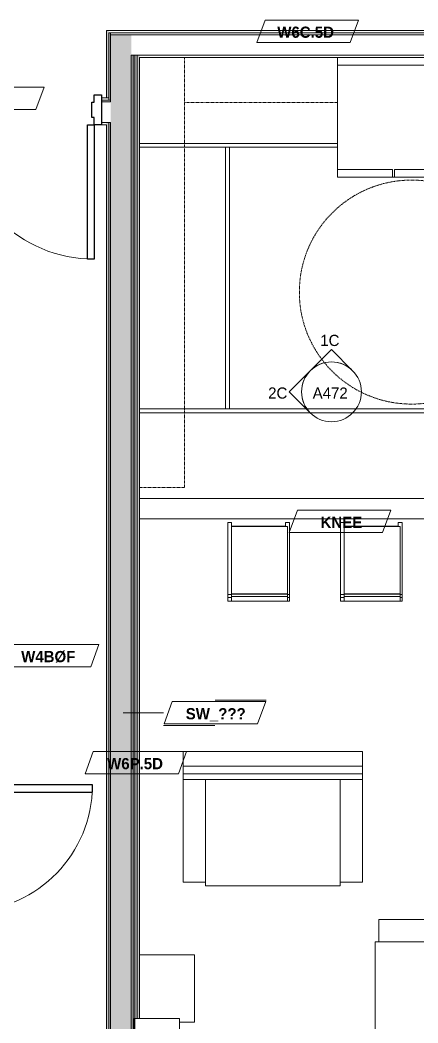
# Model space of a CAD drawing. Header units: inches. Extents: x -4010 to -1814, y 9846 to 12241.
# Drawn here: x -3231.9 to -3125.5, y 11382 to 11650.7 of the extents above; entities that cross this region are included whole.
import ezdxf

# ---------------------------------------------------------------- set-up
doc = ezdxf.new("R2010")
doc.units = ezdxf.units.IN
doc.header["$MEASUREMENT"] = 0
doc.linetypes.add('Dash', pattern=[0.25, 0.125, -0.125])
for name, color, linetype, lineweight in [('0-1', 7, 'Continuous', 5), ('0-3', 8, 'Continuous', 9), ('A-DOOR-1', 7, 'Continuous', 9), ('A-DOOR-2', 10, 'Continuous', 30), ('A-DOOR-3', 31, 'Continuous', 9), ('A-DOOR-4', 31, 'Continuous', 30), ('A-DOOR-FRAM-2', 10, 'Continuous', 30), ('A-GENM', 5, 'Continuous', 9), ('A-GENM-HDLN', 13, 'Dash', 9), ('A-WALL-2', 250, 'Continuous', 18), ('A-WALL-3', 113, 'Continuous', 9), ('A-WALL-IDEN', 211, 'Continuous', 9), ('G-ANNO-SYMB-3', 111, 'Continuous', 9), ('I-FURN', 30, 'Continuous', 9), ('I-WALL-1', 21, 'Continuous', 18), ('I-WALL-2', 241, 'Continuous', 5), ('I-WALL-3', 7, 'Continuous', 9), ('Q-CASE', 31, 'Continuous', 9), ('Q-CASE-HDLN', 31, 'Dash', 9), ('Q-SPCQ', 91, 'Continuous', 9)]:
    doc.layers.add(name, color=color, linetype=linetype, lineweight=lineweight)
doc.styles.add('Century Gothic', font='ufonts.com_century-gothic.ttf', dxfattribs={"height": 3})
doc.styles.add('Century Gothic_B_1', font='GOTHICB.TTF', dxfattribs={"height": 3})

# ---------------------------------------------------------------- blocks, each defined once
blk = doc.blocks.new('HOLLOW METAL - UNIT DOOR-2191977-UNIT PLANS - 2ND _ 3RD FLOOR')
at = {"layer": 'A-DOOR-1'}
blk.add_arc((18, -3.875), 36, 180, 270, dxfattribs=at)
at = {"layer": 'A-DOOR-2'}
for p, q in [((16.25, -3.875), (18, -3.875)), ((16.25, -39.875), (16.25, -3.875)), ((18, -3.875), (18, -39.875)), ((18, -39.875), (16.25, -39.875))]:
    blk.add_line(p, q, dxfattribs=at)
at = {"layer": 'A-DOOR-FRAM-2'}
for p, q in [((-20, 4.125), (-18, 4.125)), ((-20, -3.875), (-20, 4.125)), ((-18, 4.125), (-18, 2.1875)), ((18, 4.125), (20, 4.125)), ((18, 2.1875), (18, 4.125)), ((20, 4.125), (20, -3.875)), ((-18, 2.1875), (-17.375, 2.1875)), ((-17.375, 2.1875), (-17.375, -1.9375)), ((17.375, 2.1875), (18, 2.1875)), ((17.375, -1.9375), (17.375, 2.1875)), ((-18, -1.9375), (-18, -3.875)), ((-17.375, -1.9375), (-18, -1.9375)), ((18, -1.9375), (17.375, -1.9375)), ((18, -3.875), (18, -1.9375)), ((-18, -3.875), (-20, -3.875)), ((20, -3.875), (18, -3.875))]:
    blk.add_line(p, q, dxfattribs=at)
blk = doc.blocks.new('CTR - 1st Phase - Common Walls_rvt-1-UNIT PLANS - 2ND _ 3RD FLOOR')
at = {"layer": 'I-WALL-1'}
h = blk.add_hatch(color=256, dxfattribs=at)
h.paths.add_polyline_path([(-3208.76, 11255.64), (-3208.14, 11255.64), (-3208.14, 11623.24), (-3208.76, 11623.24), (-3208.76, 11268)], flags=0)
h.paths.add_polyline_path([(-3208.14, 11629.86), (-3208.14, 11647.86), (-3208.76, 11647.86), (-3208.76, 11629.86)], flags=0)
at = {"layer": 'I-WALL-2'}
h = blk.add_hatch(color=256, dxfattribs=at)
h.paths.add_polyline_path([(-3207.64, 11255.64), (-3207.64, 11623.24), (-3208.14, 11623.24), (-3208.14, 11255.64)], flags=0)
h.paths.add_polyline_path([(-3207.64, 11629.24), (-3207.64, 11647.24), (-3208.14, 11647.24), (-3208.14, 11629.24)], flags=0)
for points in [[(-3207.64, 11255.64), (-3202.14, 11255.64), (-3202.14, 11646.74), (-3207.64, 11646.74), (-3207.64, 11268)], [(-3201.64, 11255.64), (-3201.64, 11641.24), (-3202.14, 11641.24), (-3202.14, 11255.64)], [(-3201.64, 11255.64), (-3201.14, 11255.64), (-3201.14, 11345.27), (-3201.32, 11345.27), (-3201.32, 11383.27), (-3201.14, 11383.27), (-3201.14, 11641.24), (-3201.64, 11641.24), (-3201.64, 11268)]]:
    blk.add_hatch(color=256, dxfattribs=at).paths.add_polyline_path(points, flags=0)
h = blk.add_hatch(color=256, dxfattribs=at)
h.paths.add_polyline_path([(-3201.14, 11255.64), (-3200.51, 11255.64), (-3200.51, 11345.27), (-3201.14, 11345.27), (-3201.14, 11268)], flags=0)
h.paths.add_polyline_path([(-3201.14, 11383.27), (-3200.51, 11383.27), (-3200.51, 11641.24), (-3201.14, 11641.24), (-3201.14, 11417.65)], flags=0)
h = blk.add_hatch(color=256, dxfattribs=at)
h.paths.add_polyline_path([(-3200.51, 11255.64), (-3199.89, 11255.64), (-3199.89, 11345.27), (-3200.51, 11345.27), (-3200.51, 11268)], flags=0)
h.paths.add_polyline_path([(-3200.51, 11383.27), (-3199.89, 11383.27), (-3199.89, 11641.24), (-3200.51, 11641.24), (-3200.51, 11417.65)], flags=0)
at = {"layer": 'A-WALL-2'}
for p, q in [((-3208.14, 11629.86), (-3208.14, 11647.24)), ((-3208.14, 11647.24), (-3207.64, 11647.24)), ((-3207.64, 11646.74), (-3207.64, 11647.24)), ((-3207.64, 11647.24), (-3199.89, 11647.24)), ((-3207.64, 11646.74), (-3207.64, 11647.24)), ((-3110.24, 11647.24), (-3199.89, 11647.24)), ((-3207.64, 11629.24), (-3207.64, 11646.74)), ((-3207.64, 11646.74), (-3202.14, 11646.74)), ((-3202.14, 11646.74), (-3199.89, 11646.74)), ((-3110.24, 11646.74), (-3199.89, 11646.74)), ((-3202.14, 11255.64), (-3202.14, 11641.24)), ((-3202.14, 11641.24), (-3201.64, 11641.24)), ((-3201.64, 11255.64), (-3201.64, 11641.24)), ((-3201.64, 11641.24), (-3201.14, 11641.24)), ((-3201.14, 11383.27), (-3201.14, 11641.24)), ((-3201.14, 11641.24), (-3200.51, 11641.24)), ((-3200.51, 11383.27), (-3200.51, 11641.24)), ((-3200.51, 11641.24), (-3199.89, 11641.24)), ((-3110.24, 11641.24), (-3199.89, 11641.24)), ((-3208.76, 11629.24), (-3210.05, 11629.24)), ((-3208.76, 11628.74), (-3210.05, 11628.74)), ((-3208.14, 11629.86), (-3208.76, 11629.86)), ((-3208.14, 11629.24), (-3208.76, 11629.24)), ((-3207.64, 11628.74), (-3208.76, 11628.74)), ((-3208.14, 11629.24), (-3208.14, 11629.86)), ((-3208.14, 11629.86), (-3208.14, 11629.24)), ((-3207.64, 11629.24), (-3208.14, 11629.24)), ((-3207.64, 11628.74), (-3207.64, 11629.24)), ((-3207.64, 11629.24), (-3207.64, 11628.74)), ((-3208.76, 11623.24), (-3210.05, 11623.24)), ((-3208.14, 11623.24), (-3208.76, 11623.24)), ((-3208.14, 11255.64), (-3208.14, 11623.24)), ((-3207.64, 11623.24), (-3208.14, 11623.24)), ((-3207.64, 11255.64), (-3207.64, 11623.24))]:
    blk.add_line(p, q, dxfattribs=at)
at = {"layer": 'I-WALL-3'}
for p, q in [((-3208.76, 11647.86), (-3208.76, 11629.86)), ((-3208.14, 11647.86), (-3208.76, 11647.86)), ((-3199.89, 11647.86), (-3208.14, 11647.86)), ((-3110.24, 11647.86), (-3199.89, 11647.86)), ((-3199.89, 11383.27), (-3199.89, 11640.61)), ((-3199.89, 11640.61), (-3110.24, 11640.61)), ((-3208.76, 11629.86), (-3210.05, 11629.86)), ((-3210.05, 11622.61), (-3208.76, 11622.61)), ((-3208.76, 11622.61), (-3208.76, 11255.64))]:
    blk.add_line(p, q, dxfattribs=at)
at = {"layer": '0-3'}
blk.add_blockref('HOLLOW METAL - UNIT DOOR-2191977-UNIT PLANS - 2ND _ 3RD FLOOR', (-3230.05, 11626.49), dxfattribs=at)
blk = doc.blocks.new('Entertainment_Center_14771 - Entertainment_Center_14771-V21-UNIT PLANS - 2ND _ 3RD FLOOR')
at = {"layer": 'I-FURN'}
for p, q in [((-19, 6.12), (19, 6.12)), ((-19, 6), (-19, 6.12)), ((19, 6), (-19, 6)), ((19, 6), (-19, 6)), ((-19, 6), (-19, -6)), ((19, 6.12), (19, 6)), ((19, -6), (19, 6)), ((-36, 4.69), (-36, -10)), ((36, -10), (36, 4.69)), ((-19, -6), (19, -6)), ((-18, -10), (-18, -6)), ((18, -6), (18, -10)), ((-36, -10), (-18, -10)), ((-35.34, -10), (-35.34, -10.03)), ((-35.34, -10.03), (-34.85, -10.03)), ((-34.85, -10.03), (-34.85, -10)), ((-19.66, -10), (-19.66, -10.03)), ((-19.66, -10.03), (-18.66, -10.03)), ((-18.66, -10.03), (-18.66, -10)), ((18, -10), (36, -10)), ((18.66, -10), (18.66, -10.03)), ((18.66, -10.03), (19.66, -10.03)), ((19.66, -10.03), (19.66, -10)), ((34.85, -10), (34.85, -10.03)), ((34.85, -10.03), (35.34, -10.03)), ((35.34, -10.03), (35.34, -10))]:
    blk.add_line(p, q, dxfattribs=at)
blk = doc.blocks.new('Couch-Both_Arms-Generic - 1-1352606-UNIT PLANS - 2ND _ 3RD FLOOR')
at = {"layer": 'I-FURN'}
for p, q in [((42, 17.5), (-42, 17.5)), ((-42, 17.5), (-42, 13.5)), ((42, 13.5), (42, 17.5)), ((-42, 13.5), (42, 13.5)), ((42, 13.5), (-42, 13.5)), ((-42, 13.5), (-42, 10)), ((42, 10), (42, 13.5)), ((-42, 11.5), (42, 11.5)), ((-42, 10), (-42, -17.5)), ((-42, 10), (42, 10)), ((-36, -17.5), (-36, 10)), ((36, 10), (36, -17.5)), ((42, -17.5), (42, 10)), ((-42, -17.5), (-36, -17.5)), ((-36, -17.5), (-36, -18.5)), ((-36, -18.5), (36, -18.5)), ((36, -18.5), (36, -17.5)), ((36, -17.5), (42, -17.5))]:
    blk.add_line(p, q, dxfattribs=at)
blk = doc.blocks.new('Couch-Both_Arms-Generic - 2-1352635-UNIT PLANS - 2ND _ 3RD FLOOR')
at = {"layer": 'I-FURN'}
for p, q in [((24, 17.5), (-24, 17.5)), ((-24, 17.5), (-24, 13.5)), ((24, 13.5), (24, 17.5)), ((-24, 13.5), (24, 13.5)), ((24, 13.5), (-24, 13.5)), ((-24, 13.5), (-24, 10)), ((24, 10), (24, 13.5)), ((-24, 11.5), (24, 11.5)), ((-24, 10), (-24, -17.5)), ((-24, 10), (24, 10)), ((-18, -17.5), (-18, 10)), ((18, 10), (18, -17.5)), ((24, -17.5), (24, 10)), ((-24, -17.5), (-18, -17.5)), ((-18, -17.5), (-18, -18.5)), ((-18, -18.5), (18, -18.5)), ((18, -18.5), (18, -17.5)), ((18, -17.5), (24, -17.5))]:
    blk.add_line(p, q, dxfattribs=at)
blk = doc.blocks.new('Bar_Stool_6722_1_ - Bar_Stool_6722_1_-1229311-UNIT PLANS - 2ND _ 3RD FLOOR')
at = {"layer": 'I-FURN'}
for p, q in [((0, 19.21), (0, 21.13)), ((1, 21.13), (0, 21.13)), ((0, 17.72), (0, 19.21)), ((1, 21.13), (1, 20.14)), ((1, 20.14), (15.5, 20.14)), ((1, 20.14), (1, 20.06)), ((1, 20.06), (1, 19.99)), ((16, 20), (1, 20)), ((1, 19.89), (1, 19.99)), ((1, 17.63), (1, 19.89)), ((15.5, 20.14), (15.5, 21.13)), ((16.5, 21.13), (15.5, 21.13)), ((15.5, 20.06), (15.5, 20.14)), ((15.5, 19.99), (15.5, 20.06)), ((16, 19.99), (16, 19.89)), ((16, 19.89), (16, 17.63)), ((16.5, 21.13), (16.5, 19.21)), ((16.5, 19.21), (16.5, 17.72)), ((0, 1.78), (0, 17.72)), ((1, 2.03), (1, 17.63)), ((16, 17.63), (16, 2.03)), ((16.5, 17.72), (16.5, 1.78)), ((1, 1.78), (0, 1.78)), ((0, 1.78), (0, 0.98)), ((1, 0.98), (0, 0.98)), ((0, 0.98), (0, 0)), ((0, 0), (1, 0)), ((1, 1.91), (1, 2.03)), ((16, 2.03), (1, 2.03)), ((1, 1.24), (1, 1.91)), ((16, 1.91), (1, 1.91)), ((1, 0), (1, 1.24)), ((1, 1.24), (16, 1.24)), ((16, 2.03), (16, 1.91)), ((16, 1.91), (16, 1.24)), ((16.5, 1.78), (16, 1.78)), ((16, 1.24), (16, 0)), ((16.5, 0.98), (16, 0.98)), ((16, 0), (16.5, 0)), ((16.5, 0.98), (16.5, 1.78)), ((16.5, 0), (16.5, 0.98)), ((1, 0), (16, 0))]:
    blk.add_line(p, q, dxfattribs=at)
blk = doc.blocks.new('OD_CW_Upper Cabinet - OD_CW_Upper Cabinet-3856831-UNIT PLANS - 2ND _ 3RD FLOOR')
at = {"layer": 'Q-CASE-HDLN'}
for p, q in [((115.86, 24), (0.74, 24)), ((0.74, 24), (0.74, 12)), ((115.86, 12), (115.86, 24)), ((0.74, 12), (115.86, 12))]:
    blk.add_line(p, q, dxfattribs=at)
blk = doc.blocks.new('OD_CW_Base Cabinet - OD_CW_Base Cabinet-3857755-UNIT PLANS - 2ND _ 3RD FLOOR')
at = {"layer": 'Q-CASE'}
for p, q in [((70.86, 0), (70.86, 24)), ((70.86, 24), (70.86, 1)), ((0.74, 1), (70.86, 1)), ((70.86, 1), (0.74, 1)), ((0.74, 0), (70.86, 0)), ((70.86, 0), (0.74, 0)), ((70.86, 1), (70.86, 0))]:
    blk.add_line(p, q, dxfattribs=at)
blk = doc.blocks.new('OD_CW_Base Cabinet - OD_CW_Base Cabinet-3870381-UNIT PLANS - 2ND _ 3RD FLOOR')
at = {"layer": 'Q-CASE'}
for p, q in [((107.93, 24), (0.74, 24)), ((0.74, 24), (0.74, 0)), ((0.74, 1), (0.74, 24)), ((0.74, 24), (107.93, 24)), ((0.74, 0), (0.74, 1)), ((0.74, 1), (107.93, 1)), ((107.93, 1), (0.74, 1)), ((0.74, 0), (107.93, 0)), ((107.93, 0), (0.74, 0))]:
    blk.add_line(p, q, dxfattribs=at)
blk = doc.blocks.new('SWING - SINGLE - FLUSH - 34_ x 80_ - OFFSET PIVOT DOOR AT WASHER_DRYER-3630089-UNIT PLANS - 2ND _ 3RD FLOOR')
at = {"layer": 'A-DOOR-3'}
blk.add_arc((17, -2.37), 34.07, 180, 266.6343, dxfattribs=at)
at = {"layer": 'A-DOOR-4'}
for p, q in [((15, -2.37), (15, -36.38)), ((17, -2.37), (15, -2.37)), ((17, -2.37), (17, -36.38)), ((17, -36.38), (15, -36.38))]:
    blk.add_line(p, q, dxfattribs=at)
blk = doc.blocks.new('ADA Clearances - 5ft Circle-2253126-UNIT PLANS - 2ND _ 3RD FLOOR')
at = {"layer": 'A-GENM-HDLN'}
blk.add_circle((0, 0), 30, dxfattribs=at)
blk = doc.blocks.new('OD_CW_Upper Cabinet - OD_CW_Upper Cabinet-3876458-UNIT PLANS - 2ND _ 3RD FLOOR')
at = {"layer": 'Q-CASE-HDLN'}
for p, q in [((41.64, 24), (0.74, 24)), ((0.74, 24), (0.74, 12)), ((41.64, 12), (41.64, 24)), ((0.74, 12), (41.64, 12))]:
    blk.add_line(p, q, dxfattribs=at)
blk = doc.blocks.new('OD_CW_Base Cabinet - OD_CW_Base Cabinet-V96-UNIT PLANS - 2ND _ 3RD FLOOR')
at = {"layer": 'Q-CASE'}
for p, q in [((53.64, 24), (0.74, 24)), ((0.74, 24), (53.64, 24)), ((53.64, 22), (53.64, 24)), ((53.64, 24), (53.64, 22)), ((0.74, 1), (53.64, 1)), ((53.64, 1), (0.74, 1)), ((0.74, 0), (53.64, 0)), ((53.64, 0), (0.74, 0))]:
    blk.add_line(p, q, dxfattribs=at)
blk = doc.blocks.new('Refrigerator_-_Side-by-Side_6047 - 36_ X 30_-345559-UNIT PLANS - 2ND _ 3RD FLOOR')
at = {"layer": 'Q-SPCQ'}
for p, q in [((17.87, 14.42), (-17.88, 14.42)), ((-17.88, 14.42), (-17.88, -15.58)), ((17.87, -15.58), (17.87, 14.42)), ((-17.88, -13.58), (-3.13, -13.58)), ((-17.88, -13.58), (-17.88, -15.58)), ((-17.88, -15.58), (17.87, -15.58)), ((-3.13, -15.58), (-17.88, -15.58)), ((-3.13, -15.58), (-3.13, -13.58)), ((-2.63, -13.58), (17.87, -13.58)), ((-2.63, -13.58), (-2.63, -15.58)), ((17.87, -15.58), (-2.63, -15.58)), ((17.87, -15.58), (17.87, -13.58))]:
    blk.add_line(p, q, dxfattribs=at)
blk = doc.blocks.new('Elevation - Filled Arrow-152140-UNIT PLANS - 2ND _ 3RD FLOOR')
at = {"layer": 'G-ANNO-SYMB-3'}
for start, end in [(360, 180), (180, 360)]:
    blk.add_arc((0, 0), 0.25, start, end, dxfattribs=at)
blk = doc.blocks.new('Elevation - Filled Arrow-151867-UNIT PLANS - 2ND _ 3RD FLOOR')
at = {"layer": 'G-ANNO-SYMB-3'}
for p, q in [((0, 0.3536), (-0.1768, 0.1768)), ((0.1768, 0.1768), (0, 0.3536))]:
    blk.add_line(p, q, dxfattribs=at)
blk.add_arc((0, 0), 0.25, 45, 135, dxfattribs=at)
blk = doc.blocks.new('Wall Tag - Arch Wall-3956453-UNIT PLANS - 2ND _ 3RD FLOOR')
at = {"layer": 'A-WALL-IDEN'}
for p, q in [((-0.3561, 0.0937), (-0.4244, -0.0937)), ((0.4244, 0.0937), (-0.3561, 0.0937)), ((0.3561, -0.0937), (0.4244, 0.0937)), ((-0.4244, -0.0937), (0.3561, -0.0937))]:
    blk.add_line(p, q, dxfattribs=at)
blk = doc.blocks.new('Wall Tag - Shear Wall-3956451-UNIT PLANS - 2ND _ 3RD FLOOR')
at = {"layer": 'A-WALL-IDEN'}
for p, q in [((-0.3561, 0.0937), (-0.4244, -0.0937)), ((0.4244, 0.0937), (-0.3561, 0.0937)), ((0.4291, 0.1068), (0.0033, 0.1068)), ((0.3561, -0.0937), (0.4244, 0.0937)), ((0, -0.1068), (-0.4291, -0.1068)), ((-0.4244, -0.0937), (0.3561, -0.0937))]:
    blk.add_line(p, q, dxfattribs=at)

msp = doc.modelspace()

# ---------------------------------------------------------------- linework, layer by layer
at = {"layer": 'A-WALL-3'}
msp.add_line((-3092.69874, 11517.10981), (-3199.88624, 11517.10981), dxfattribs=at)
at = {"layer": 'A-WALL-IDEN'}
msp.add_line((-3204.32374, 11465.1177), (-3193.48058, 11465.1177), dxfattribs=at)

# ---------------------------------------------------------------- block references
at = {"layer": '0-1'}
msp.add_blockref('CTR - 1st Phase - Common Walls_rvt-1-UNIT PLANS - 2ND _ 3RD FLOOR', (0, 0), dxfattribs=at)
at = {"layer": 'A-DOOR-3', "rotation": 90.00000000002191}
msp.add_blockref('SWING - SINGLE - FLUSH - 34_ x 80_ - OFFSET PIVOT DOOR AT WASHER_DRYER-3630089-UNIT PLANS - 2ND _ 3RD FLOOR', (-3248.92374, 11428.86899), dxfattribs=at)
at = {"layer": 'A-GENM', "rotation": 180}
msp.add_blockref('ADA Clearances - 5ft Circle-2253126-UNIT PLANS - 2ND _ 3RD FLOOR', (-3127.17374, 11577.79731), dxfattribs=at)
at = {"layer": 'A-WALL-IDEN', "xscale": 31.99999999999999, "yscale": 31.99999999999999, "zscale": 31.99999999999999}
for name, p in [('Wall Tag - Arch Wall-3956453-UNIT PLANS - 2ND _ 3RD FLOOR', (-3154.93624, 11647.65741)), ('Wall Tag - Arch Wall-3956453-UNIT PLANS - 2ND _ 3RD FLOOR', (-3238.99874, 11629.65741)), ('Wall Tag - Arch Wall-3956453-UNIT PLANS - 2ND _ 3RD FLOOR', (-3146.29249, 11516.37929)), ('Wall Tag - Arch Wall-3956453-UNIT PLANS - 2ND _ 3RD FLOOR', (-3224.34888, 11480.42766)), ('Wall Tag - Shear Wall-3956451-UNIT PLANS - 2ND _ 3RD FLOOR', (-3179.74888, 11465.1177)), ('Wall Tag - Arch Wall-3956453-UNIT PLANS - 2ND _ 3RD FLOOR', (-3200.90572, 11451.7519))]:
    msp.add_blockref(name, p, dxfattribs=at)
at = {"layer": 'G-ANNO-SYMB-3', "xscale": 31.99999999999999, "yscale": 31.99999999999999, "zscale": 31.99999999999999}
msp.add_blockref('Elevation - Filled Arrow-151867-UNIT PLANS - 2ND _ 3RD FLOOR', (-3148.57809, 11551.08807), dxfattribs=at)
at = {"layer": 'G-ANNO-SYMB-3', "extrusion": (0, 0, -1), "xscale": 31.99999999999999, "yscale": 31.99999999999999, "zscale": 31.99999999999999, "rotation": 89.99999999999574}
msp.add_blockref('Elevation - Filled Arrow-152140-UNIT PLANS - 2ND _ 3RD FLOOR', (3148.57809, 11551.08807), dxfattribs=at)
at = {"layer": 'G-ANNO-SYMB-3', "xscale": 31.99999999999999, "yscale": 31.99999999999999, "zscale": 31.99999999999999, "rotation": 90.00000000000445}
msp.add_blockref('Elevation - Filled Arrow-151867-UNIT PLANS - 2ND _ 3RD FLOOR', (-3148.57809, 11551.08807), dxfattribs=at)
at = {"layer": 'I-FURN'}
for name, p in [('Bar_Stool_6722_1_ - Bar_Stool_6722_1_-1229311-UNIT PLANS - 2ND _ 3RD FLOOR', (-3176.33008, 11494.98481)), ('Bar_Stool_6722_1_ - Bar_Stool_6722_1_-1229311-UNIT PLANS - 2ND _ 3RD FLOOR', (-3146.20876, 11494.98481)), ('Couch-Both_Arms-Generic - 2-1352635-UNIT PLANS - 2ND _ 3RD FLOOR', (-3164.24874, 11437.28178))]:
    msp.add_blockref(name, p, dxfattribs=at)
for name, p, rotation in [('Couch-Both_Arms-Generic - 1-1352606-UNIT PLANS - 2ND _ 3RD FLOOR', (-3118.42374, 11367.78178), 270.0000000000547), ('Entertainment_Center_14771 - Entertainment_Center_14771-V21-UNIT PLANS - 2ND _ 3RD FLOOR', (-3195.19874, 11364.27151), 90.00000000004991)]:
    msp.add_blockref(name, p, dxfattribs=dict(at, rotation=rotation))
at = {"layer": 'Q-CASE'}
for name, p, rotation in [('OD_CW_Upper Cabinet - OD_CW_Upper Cabinet-3856831-UNIT PLANS - 2ND _ 3RD FLOOR', (-3175.88624, 11524.7471), 89.99999999999818), ('OD_CW_Base Cabinet - OD_CW_Base Cabinet-3857755-UNIT PLANS - 2ND _ 3RD FLOOR', (-3175.88624, 11545.7471), 89.9999999999998), ('OD_CW_Base Cabinet - OD_CW_Base Cabinet-3870381-UNIT PLANS - 2ND _ 3RD FLOOR', (-3091.96103, 11546.48481), 180)]:
    msp.add_blockref(name, p, dxfattribs=dict(at, rotation=rotation))
for name, p in [('OD_CW_Base Cabinet - OD_CW_Base Cabinet-V96-UNIT PLANS - 2ND _ 3RD FLOOR', (-3200.62394, 11616.60981)), ('OD_CW_Upper Cabinet - OD_CW_Upper Cabinet-3876458-UNIT PLANS - 2ND _ 3RD FLOOR', (-3188.62394, 11616.60981))]:
    msp.add_blockref(name, p, dxfattribs=at)
at = {"layer": 'Q-SPCQ'}
msp.add_blockref('Refrigerator_-_Side-by-Side_6047 - 36_ X 30_-345559-UNIT PLANS - 2ND _ 3RD FLOOR', (-3129.11124, 11624.1876), dxfattribs=at)

# ---------------------------------------------------------------- texts
at = {"layer": 'A-WALL-IDEN', "char_height": 3, "attachment_point": 1, "style": 'Century Gothic_B_1'}
for s, insert, width in [('W6C.5D', (-3163.07184, 11648.90495), 19.594), ('KNEE', (-3151.51156, 11517.62682), 12.524), ('W4BØF', (-3231.5648, 11481.6752), 17.372), ('SW_???', (-3187.55062, 11466.36523), 18.786), ('W6P.5D', (-3208.58148, 11452.99943), 18.483)]:
    msp.add_mtext(s, dxfattribs=dict(at, insert=insert, width=width))
at = {"layer": 'G-ANNO-SYMB-3', "char_height": 3, "attachment_point": 1, "style": 'Century Gothic'}
for s, insert, width in [('1C', (-3151.57196, 11566.35343), 6.969), ('2C', (-3165.51063, 11552.26008), 6.969), ('A472', (-3153.60447, 11552.24494), 12.221)]:
    msp.add_mtext(s, dxfattribs=dict(at, insert=insert, width=width))

doc.saveas('drawing.dxf')
